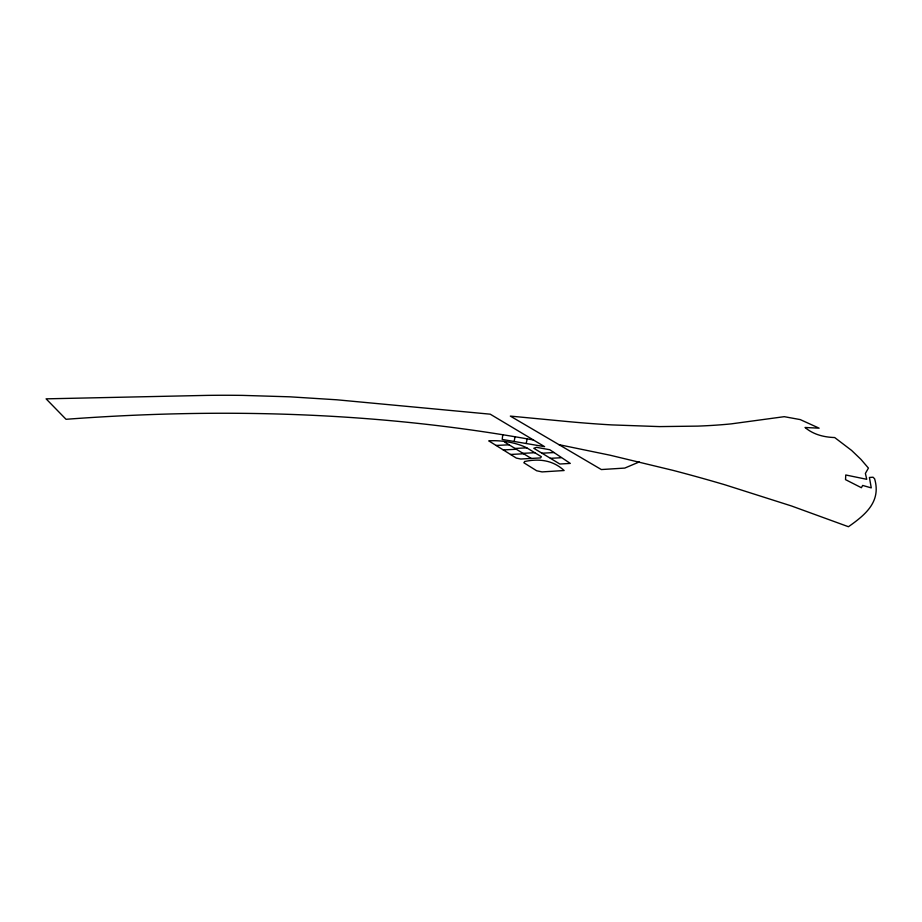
<?xml version="1.0" encoding="UTF-8"?>
<svg xmlns="http://www.w3.org/2000/svg" width="922" height="922" viewBox="0 0 922 922"><rect width="100%" height="100%" fill="white"/><g stroke="black" fill="none" stroke-linecap="round" stroke-linejoin="round"><path stroke-width="1.38" d="M502.744 434.873L502.213 439.448L544.614 446.651L490.239 414.185L336.818 399.791L289.796 396.817L242.67 395.388A626.741 261.249 7.5 0 0 207.358 395.377L46.1 398.846L66.038 419.291C221.948 407.616 379.415 412.03 533.458 439.99M514.222 441.384L514.972 436.855M526.22 443.401L527.177 438.895M639.269 461.934L624.782 468.076L601.351 469.552L510.327 416.099L565.486 421.354A339.515 75.639 9.1 0 0 588.928 423.371A333.914 74.647 9.1 0 0 611.701 424.904L659.472 426.598L697.827 426.114A333.891 74.624 9.1 0 0 731.296 423.866L784.253 416.675L800.227 419.591L819.128 428.177L805.033 427.474C813.354 434.573 823.98 437.212 834.687 437.547L851.594 450.42L860.906 459.34L868.42 468.088L865.389 473.447L866.749 479.313L845.762 474.98L845.52 479.636L861.379 487.715L862.681 485.433L871.267 487.888L869.411 477.469L873.042 477.216L874.621 478.806C881.351 501.718 865.401 514.776 848.447 526.727L791.445 505.959L724.911 484.788A922.265 473.009 8.7 0 0 673.025 470.37L610.053 455.203L558.963 444.669M541.963 453.209L554.018 452.552L570.292 463.409L559.861 464.02L533.803 448.276L536.5 447.331L549.766 449.729L554.018 452.552M550.434 458.326L560.991 457.738M522.97 453.336L534.795 452.714M510.534 454.465L523.673 453.762M504.357 441.892L515.029 448.449L526.796 447.85L541.341 456.69L540.546 457.923L520.757 459.018L516.355 458.096L488.752 440.866C500.692 440.013 515.871 442.353 526.796 447.85M503.274 449.924L516.332 449.256L531.268 458.43M496.094 445.453L509.117 444.807M515.029 448.449L516.332 449.256M524.722 461.507L523.857 462.763L536.662 470.762L542.044 471.914L564.126 470.531C553.027 460.216 539.151 458.384 524.722 461.507"/></g></svg>
